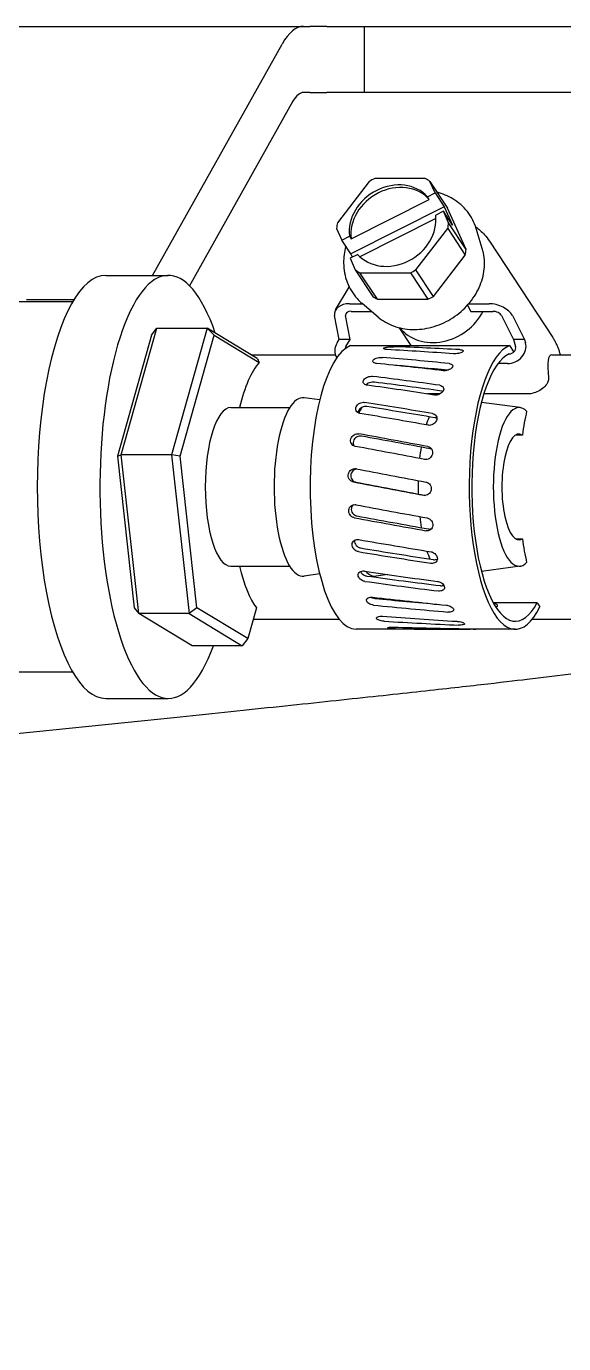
# Model space of a CAD drawing. Header units: millimetres. Extents: x -360063 to 84100, y -179792 to 59400.
# Drawn here: x 7769.6 to 7810.2, y 43520.5 to 43620.2 of the extents above; entities that cross this region are included whole.
import ezdxf

# ---------------------------------------------------------------- set-up
doc = ezdxf.new("R2010")
doc.units = ezdxf.units.MM
doc.header["$LTSCALE"] = 100
doc.layers.add('Visible', color=7, linetype='Continuous', lineweight=25)

msp = doc.modelspace()

# ---------------------------------------------------------------- linework, layer by layer
at = {"layer": 'Visible'}
for p, q in [((7752.721, 43620.17), (7790.577, 43620.17)), ((7790.577, 43620.17), (7791.062, 43620.17)), ((7792.331, 43620.17), (7791.062, 43620.17)), ((7792.331, 43620.17), (7795.146, 43620.17)), ((7795.146, 43620.17), (7795.823, 43620.17)), ((7795.146, 43620.17), (7795.146, 43615.17)), ((7795.823, 43620.17), (7870.001, 43620.17)), ((7779.175, 43601.335), (7788.962, 43618.83)), ((7791.062, 43615.17), (7790.577, 43615.17)), ((7791.062, 43615.17), (7792.331, 43615.17)), ((7795.146, 43615.17), (7792.331, 43615.17)), ((7795.823, 43615.17), (7795.146, 43615.17)), ((7869.198, 43615.17), (7795.823, 43615.17)), ((7789.77, 43614.5), (7781.962, 43600.543)), ((7799.776, 43608.653), (7795.963, 43608.653)), ((7795.542, 43608.441), (7793.139, 43605.308)), ((7800.13, 43608.441), (7801.456, 43606.428)), ((7800.524, 43607.566), (7800.13, 43608.441)), ((7794.17, 43604.11), (7800.07, 43607.084)), ((7799.945, 43607.274), (7800.524, 43607.566)), ((7800.07, 43607.084), (7799.945, 43607.274)), ((7800.524, 43607.566), (7801.209, 43606.526)), ((7801.209, 43606.526), (7794.151, 43602.968)), ((7800.586, 43605.648), (7794.834, 43602.749)), ((7801.147, 43606.183), (7800.567, 43605.891)), ((7801.832, 43605.143), (7801.147, 43606.183)), ((7801.541, 43605.308), (7801.147, 43606.183)), ((7801.209, 43606.526), (7801.832, 43605.143)), ((7802.867, 43603.295), (7801.456, 43606.428)), ((7793.072, 43604.883), (7793.466, 43604.008)), ((7799.071, 43601.751), (7801.473, 43604.883)), ((7801.473, 43604.883), (7802.799, 43602.87)), ((7802.867, 43603.295), (7801.541, 43605.308)), ((7804.087, 43603.372), (7803.625, 43604.879)), ((7793.466, 43604.008), (7794.045, 43604.3)), ((7794.151, 43602.968), (7793.466, 43604.008)), ((7794.045, 43604.3), (7794.17, 43604.11)), ((7804.622, 43603.917), (7809.409, 43596.648)), ((7794.668, 43602.918), (7794.088, 43602.626)), ((7794.265, 43602.715), (7794.151, 43602.968)), ((7800.397, 43599.738), (7802.799, 43602.87)), ((7794.088, 43602.626), (7794.482, 43601.751)), ((7794.482, 43601.751), (7795.808, 43599.738)), ((7800.397, 43599.738), (7799.071, 43601.751)), ((7775.625, 43601.335), (7780.357, 43601.335)), ((7796.162, 43599.525), (7794.836, 43601.538)), ((7794.836, 43601.538), (7798.649, 43601.538)), ((7798.649, 43601.538), (7799.975, 43599.525)), ((7793.004, 43598.717), (7794.029, 43600.454)), ((7773.123, 43599.335), (7730.198, 43599.335)), ((7769.631, 43599.5), (7773.222, 43599.5)), ((7794.06, 43599.192), (7795.026, 43599.192)), ((7796.212, 43598.186), (7795.01, 43599.205)), ((7796.162, 43599.525), (7799.975, 43599.525)), ((7802.97, 43599.082), (7803.21, 43598.615)), ((7803.067, 43599.192), (7804.603, 43599.192)), ((7793.261, 43596.488), (7792.928, 43598.291)), ((7794.092, 43596.488), (7793.759, 43598.291)), ((7794.167, 43598.615), (7795.706, 43598.615)), ((7803.21, 43598.615), (7804.898, 43598.615)), ((7805.532, 43598.291), (7806.456, 43596.488)), ((7806.363, 43598.291), (7807.287, 43596.488)), ((7779.083, 43596.8), (7776.514, 43587.651)), ((7776.804, 43587.762), (7779.496, 43597.346)), ((7779.083, 43596.8), (7779.496, 43597.346)), ((7779.496, 43597.346), (7783.282, 43597.346)), ((7783.282, 43597.346), (7780.589, 43587.762)), ((7781.246, 43587.651), (7783.815, 43596.8)), ((7787.085, 43595.053), (7783.282, 43597.346)), ((7783.815, 43596.8), (7783.282, 43597.346)), ((7783.815, 43596.8), (7787.226, 43594.744)), ((7798.72, 43596.022), (7797.832, 43597.37)), ((7793.112, 43596.236), (7793.261, 43596.488)), ((7794.092, 43596.488), (7793.261, 43596.488)), ((7793.78, 43595.959), (7794.092, 43596.488)), ((7794.124, 43596.022), (7806.143, 43596.022)), ((7806.143, 43596.022), (7806.462, 43595.538)), ((7806.456, 43596.488), (7806.6, 43595.959)), ((7807.287, 43596.488), (7806.456, 43596.488)), ((7807.287, 43596.488), (7807.356, 43596.236)), ((7786.618, 43595.335), (7792.986, 43595.335)), ((7809.347, 43595.335), (7845.984, 43595.335)), ((7809.989, 43595.335), (7809.97, 43595.405)), ((7805.994, 43594.664), (7805.273, 43594.664)), ((7791.8, 43591.916), (7790.628, 43592.078)), ((7800.897, 43592.368), (7799.935, 43592.368)), ((7806.943, 43591.329), (7804.023, 43591.732)), ((7807.507, 43592.368), (7804.205, 43592.368)), ((7785.089, 43591.335), (7789.532, 43591.335)), ((7807.115, 43589.254), (7806.598, 43589.254)), ((7776.514, 43587.651), (7776.804, 43587.762)), ((7778.138, 43575.751), (7776.804, 43587.762)), ((7780.589, 43587.762), (7776.804, 43587.762)), ((7780.589, 43587.762), (7781.924, 43575.751)), ((7781.246, 43587.651), (7780.589, 43587.762)), ((7776.514, 43587.651), (7777.787, 43576.187)), ((7782.52, 43576.187), (7781.246, 43587.651)), ((7806.598, 43581.416), (7807.115, 43581.416)), ((7785.089, 43579.335), (7789.532, 43579.335)), ((7791.8, 43578.753), (7790.628, 43578.592)), ((7806.943, 43579.341), (7804.023, 43578.938)), ((7796.939, 43578.711), (7796.07, 43578.592)), ((7777.787, 43576.187), (7778.138, 43575.751)), ((7781.924, 43575.751), (7778.138, 43575.751)), ((7782.165, 43573.324), (7778.138, 43575.751)), ((7782.52, 43576.187), (7781.924, 43575.751)), ((7781.924, 43575.751), (7785.951, 43573.324)), ((7786.363, 43573.87), (7782.52, 43576.187)), ((7787.014, 43576.187), (7786.363, 43573.87)), ((7799.298, 43576.583), (7799.495, 43576.583)), ((7804.906, 43576.583), (7808.24, 43576.583)), ((7786.775, 43575.335), (7793.262, 43575.335)), ((7844.359, 43575.335), (7807.48, 43570.775)), ((7807.864, 43575.335), (7845.984, 43575.335)), ((7786.363, 43573.87), (7785.951, 43573.324)), ((7802.603, 43574.565), (7794.553, 43574.565)), ((7806.573, 43574.565), (7803.524, 43574.565)), ((7785.951, 43573.324), (7782.165, 43573.324)), ((7773.123, 43571.335), (7766.161, 43571.335)), ((7775.625, 43569.335), (7780.357, 43569.335)), ((7778.304, 43567.625), (7768.911, 43566.661))]:
    msp.add_line(p, q, dxfattribs=at)
for centre, major_axis, ratio, start_param, end_param in [((7816.384, 43800.17), (0, 481.5), 0.795801, 0.18649, 3.098743), ((7816.384, 43800.17), (0, -476.5), 0.795801, 3.260217, 6.251137), ((7907.189, 43800.17), (0, 476.5), 0.946407, 0.109602, 2.931834), ((7901.375, 43800.17), (0, 461), 0.946407, 6.257012, 9.247012), ((7884.581, 43800.17), (0, -185), 0.946407, 5.711136, 6.050163), ((7790.577, 43610.17), (0, 10), 0.322975, 0, 0.523599), ((7790.577, 43610.17), (0, 5), 0.322975, 0, 0.523599), ((7797.306, 43605.096), (-3.712, -2.445), 0.849733, 4.52334, 4.62992), ((7797.306, 43605.096), (3.712, 2.445), 0.849733, 0.334549, 0.44113), ((7797.306, 43605.096), (2.864, 1.886), 0.849733, 0.126496, 2.743578), ((7797.431, 43604.906), (2.864, 1.886), 0.849733, 0.126496, 2.743578), ((7797.306, 43605.096), (-2.864, -1.886), 0.849733, 0.126496, 2.743578), ((7797.306, 43605.096), (-3.712, -2.445), 0.849733, 5.570537, 5.677118), ((7797.306, 43605.096), (3.712, 2.445), 0.849733, 5.570537, 5.677118), ((7780.357, 43585.335), (0, -16), 0.322975, 2.385045, 7.004903), ((7798.632, 43603.083), (3.712, 2.445), 0.849733, 5.570537, 5.677118), ((7797.306, 43605.096), (-3.712, -2.445), 0.849733, 0.334549, 0.44113), ((7797.306, 43605.096), (3.712, 2.445), 0.849733, 4.52334, 4.62992), ((7775.625, 43585.335), (0, 16), 0.322975, 0, 3.141593), ((7798.632, 43603.083), (-3.712, -2.445), 0.849733, 0.334549, 0.44113), ((7798.632, 43603.083), (3.712, 2.445), 0.849733, 4.52334, 4.62992), ((7794.227, 43598.291), (-1.302, 0.211), 0.673146, 4.94828, 6.519076), ((7805.064, 43598.291), (1.353, -0.458), 0.573467, 0.533424, 2.104221), ((7794.227, 43598.291), (-0.469, 0.076), 0.673146, 4.94828, 6.519076), ((7800.879, 43599.672), (-3.182, -2.096), 0.849733, 0.080459, 2.168166), ((7805.064, 43598.291), (0.487, -0.165), 0.573467, 0.533424, 2.104221), ((7794.553, 43585.335), (0, 10.77), 0.322975, 0.123816, 3.141593), ((7794.156, 43595.804), (-1.061, -0.699), 0.849733, 5.235018, 6.27923), ((7794.156, 43595.804), (0.382, 0.251), 0.849733, 2.093425, 2.511708), ((7797.859, 43585.335), (-53.07, 3.157), 0.194019, 4.647594, 4.74207), ((7803.267, 43585.335), (-53.07, 3.157), 0.194019, 4.740568, 4.835044), ((7806.573, 43585.335), (0, -10.77), 0.322975, 3.265409, 6.851818), ((7806.175, 43595.804), (1.061, 0.699), 0.849733, 4.053031, 6.012637), ((7806.175, 43595.804), (0.382, 0.251), 0.849733, 4.053031, 6.012637), ((7788.319, 43585.335), (0, 10), 0.322975, 0.345358, 0.927295), ((7796.448, 43585.335), (9.367, -9.975), 0.075921, 3.308234, 3.415773), ((7797.859, 43585.335), (-53.423, 5.839), 0.169385, 4.669645, 4.764121), ((7803.267, 43585.335), (-53.423, 5.839), 0.169385, 4.762619, 4.857095), ((7806.573, 43585.335), (0, -10.16), 0.322975, 3.283068, 6.816047), ((7812.828, 43585.335), (3.55, -9.988), 0.135502, 3.093467, 3.692118), ((7803.267, 43585.335), (-53.98, 8.023), 0.13309, 4.776539, 4.871016), ((7803.267, 43585.335), (50.399, -5.509), 0.169385, 1.625116, 1.703193), ((7797.859, 43585.335), (-53.98, 8.023), 0.13309, 4.683565, 4.778042), ((7803.267, 43585.335), (50.925, -7.569), 0.13309, 1.634901, 1.735064), ((7790.531, 43585.335), (0, 6.75), 0.322975, 6.238658, 9.469305), ((7803.267, 43585.335), (-54.7, 9.595), 0.089423, 4.781828, 4.876305), ((7806.857, 43585.335), (0, 6), 0.322975, 5.978493, 9.729471), ((7785.089, 43585.335), (0, -6), 0.322975, 3.141593, 6.283185), ((7795.973, 43585.335), (0, -6.75), 0.322975, 3.614949, 3.738248), ((7797.859, 43585.335), (-54.7, 9.595), 0.089423, 4.688854, 4.783331), ((7803.267, 43585.335), (51.604, -9.052), 0.089423, 1.64019, 1.740354), ((7810.086, 43585.335), (0, -10), 0.322975, 4.103004, 4.309673), ((7801.415, 43585.335), (0, -6.75), 0.322975, 3.808515, 3.943813), ((7803.267, 43585.335), (-55.529, 10.51), 0.042328, 4.77974, 4.874217), ((7803.267, 43585.335), (52.386, -9.915), 0.042328, 1.638103, 1.738266), ((7806.857, 43585.335), (0, 4), 0.322975, 6.081827, 9.626136), ((7797.859, 43585.335), (-55.529, 10.51), 0.042328, 4.686766, 4.781243), ((7801.415, 43585.335), (0, -6.75), 0.322975, 4.250289, 4.387874), ((7803.267, 43585.335), (-56.406, 10.766), 0.004988, 1.416355, 1.510832), ((7797.859, 43585.335), (-56.406, 10.766), 0.004988, 1.509329, 1.603806), ((7801.415, 43585.335), (0, -6.75), 0.322975, 4.641546, 4.792318), ((7797.859, 43585.335), (53.213, -10.157), 0.004988, 4.650877, 4.74961), ((7803.267, 43585.335), (-57.273, 10.382), 0.05001, 1.426821, 1.521298), ((7797.859, 43585.335), (-57.273, 10.382), 0.05001, 1.519795, 1.614272), ((7797.859, 43585.335), (54.031, -9.794), 0.05001, 4.661343, 4.761506), ((7801.415, 43585.335), (0, -6.75), 0.322975, 5.051382, 5.186512), ((7803.267, 43585.335), (-58.078, 9.393), 0.09071, 1.438392, 1.532869), ((7810.086, 43585.335), (0, -10), 0.322975, 5.115105, 5.321774), ((7797.859, 43585.335), (-58.078, 9.393), 0.09071, 1.531366, 1.625843), ((7797.859, 43585.335), (54.791, -8.861), 0.09071, 4.672914, 4.773077), ((7801.415, 43585.335), (0, -6.75), 0.322975, 5.515454, 5.654617), ((7788.319, 43585.335), (0, -10), 0.322975, 5.35589, 5.86728), ((7803.267, 43585.335), (58.778, -7.854), 0.125365, 4.591151, 4.685628), ((7795.973, 43585.335), (0, -6.75), 0.322975, 5.948753, 6.327713), ((7797.859, 43585.335), (58.778, -7.854), 0.125365, 4.684125, 4.778602), ((7797.859, 43585.335), (-55.451, 7.41), 0.125365, 1.542487, 1.64265), ((7803.267, 43585.335), (59.332, -5.844), 0.152464, 4.601, 4.695477), ((7797.859, 43585.335), (-55.974, 5.513), 0.152464, 1.552337, 1.637523), ((7797.859, 43585.335), (59.332, -5.844), 0.152464, 4.693974, 4.788451), ((7809.803, 43585.335), (0, -10), 0.322975, 5.778112, 5.849653), ((7803.267, 43585.335), (59.709, -3.473), 0.170731, 4.609292, 4.703768), ((7797.859, 43585.335), (59.709, -3.473), 0.170731, 4.702266, 4.796742), ((7803.267, 43585.335), (59.886, -0.882), 0.179233, 4.616418, 4.710894), ((7797.859, 43585.335), (59.886, -0.882), 0.179233, 4.709392, 4.803868)]:
    msp.add_ellipse(centre, major_axis=major_axis, ratio=ratio, start_param=start_param, end_param=end_param, dxfattribs=at)
for points, knots in [([(7803.625, 43604.879), (7803.482, 43605.346), (7803.255, 43605.782), (7802.657, 43606.542), (7802.287, 43606.867), (7801.501, 43607.341), (7801.098, 43607.508), (7800.673, 43607.618)], [0.4151764, 0.4151764, 0.4151764, 0.4151764, 0.730656, 0.730656, 1.0451187, 1.0451187, 1.3162637, 1.3162637, 1.3162637, 1.3162637]), ([(7803.58, 43605.016), (7803.821, 43604.837), (7804.044, 43604.634), (7804.381, 43604.255), (7804.508, 43604.09), (7804.622, 43603.917)], [5.3230639, 5.3230639, 5.3230639, 5.3230639, 5.500795, 5.500795, 5.6238275, 5.6238275, 5.6238275, 5.6238275]), ([(7793.776, 43603.537), (7793.66, 43603.117), (7793.602, 43602.689), (7793.608, 43601.763), (7793.699, 43601.268), (7794.046, 43600.355), (7794.302, 43599.937), (7794.745, 43599.445), (7794.873, 43599.321), (7795.01, 43599.205)], [3.031594, 3.031594, 3.031594, 3.031594, 3.296311, 3.296311, 3.614532, 3.614532, 3.929565, 3.929565, 4.045132, 4.045132, 4.045132, 4.045132]), ([(7796.212, 43598.186), (7796.553, 43597.897), (7796.95, 43597.668), (7797.82, 43597.346), (7798.294, 43597.256), (7799.272, 43597.225), (7799.776, 43597.285), (7800.762, 43597.551), (7801.244, 43597.757), (7802.135, 43598.294), (7802.545, 43598.625), (7803.249, 43599.379), (7803.544, 43599.801), (7803.989, 43600.695), (7804.139, 43601.166), (7804.277, 43602.107), (7804.266, 43602.577), (7804.151, 43603.142), (7804.122, 43603.258), (7804.087, 43603.372)], [4.045132, 4.045132, 4.045132, 4.045132, 4.360202, 4.360202, 4.678921, 4.678921, 5.000803, 5.000803, 5.324281, 5.324281, 5.648238, 5.648238, 5.971944, 5.971944, 6.29444, 6.29444, 6.614187, 6.614187, 6.698362, 6.698362, 6.698362, 6.698362]), ([(7796.896, 43595.721), (7796.865, 43595.722), (7796.834, 43595.725), (7796.756, 43595.735), (7796.714, 43595.746), (7796.657, 43595.768), (7796.638, 43595.782), (7796.628, 43595.812), (7796.637, 43595.828), (7796.677, 43595.856), (7796.711, 43595.87), (7796.8, 43595.895), (7796.855, 43595.906), (7796.969, 43595.923), (7797.036, 43595.93), (7797.171, 43595.94), (7797.239, 43595.942), (7797.327, 43595.942), (7797.355, 43595.941), (7797.382, 43595.94)], [0.0088519, 0.0088519, 0.0088519, 0.0088519, 0.019136, 0.019136, 0.0382719, 0.0382719, 0.0574166, 0.0574166, 0.0765612, 0.0765612, 0.095739, 0.095739, 0.1149168, 0.1149168, 0.1340561, 0.1340561, 0.1531954, 0.1531954, 0.1620489, 0.1620489, 0.1620489, 0.1620489]), ([(7802.384, 43595.716), (7802.416, 43595.715), (7802.446, 43595.712), (7802.525, 43595.701), (7802.566, 43595.691), (7802.624, 43595.665), (7802.643, 43595.649), (7802.654, 43595.612), (7802.645, 43595.592), (7802.605, 43595.552), (7802.573, 43595.531), (7802.485, 43595.489), (7802.431, 43595.47), (7802.318, 43595.439), (7802.252, 43595.425), (7802.118, 43595.407), (7802.05, 43595.403), (7801.989, 43595.403), (7801.961, 43595.403), (7801.933, 43595.404), (7801.906, 43595.405)], [0.1620473, 0.1620473, 0.1620473, 0.1620473, 0.1723314, 0.1723314, 0.1914674, 0.1914674, 0.210612, 0.210612, 0.2297566, 0.2297566, 0.2489232, 0.2489232, 0.2680898, 0.2680898, 0.2872403, 0.2872403, 0.3063908, 0.3063908, 0.3063908, 0.3152441, 0.3152441, 0.3152441, 0.3152441]), ([(7809.97, 43595.405), (7809.946, 43595.493), (7809.919, 43595.581), (7809.86, 43595.753), (7809.828, 43595.839), (7809.758, 43596.008), (7809.721, 43596.091), (7809.64, 43596.255), (7809.598, 43596.335), (7809.507, 43596.494), (7809.459, 43596.571), (7809.409, 43596.648)], [0.3888096, 0.3888096, 0.3888096, 0.3888096, 0.4429192, 0.4429192, 0.4970289, 0.4970289, 0.5511385, 0.5511385, 0.6052482, 0.6052482, 0.6593578, 0.6593578, 0.6593578, 0.6593578]), ([(7796.084, 43594.674), (7796.052, 43594.677), (7796.022, 43594.682), (7795.942, 43594.702), (7795.899, 43594.721), (7795.839, 43594.765), (7795.818, 43594.793), (7795.805, 43594.852), (7795.812, 43594.884), (7795.849, 43594.942), (7795.881, 43594.973), (7795.966, 43595.028), (7796.02, 43595.053), (7796.132, 43595.091), (7796.197, 43595.108), (7796.331, 43595.13), (7796.399, 43595.135), (7796.487, 43595.135), (7796.515, 43595.134), (7796.542, 43595.131)], [0.0088519, 0.0088519, 0.0088519, 0.0088519, 0.019136, 0.019136, 0.0382719, 0.0382719, 0.0574166, 0.0574166, 0.0765612, 0.0765612, 0.0957278, 0.0957278, 0.1148944, 0.1148944, 0.1340449, 0.1340449, 0.1531954, 0.1531954, 0.1620487, 0.1620487, 0.1620487, 0.1620487]), ([(7795.383, 43593.03), (7795.351, 43593.035), (7795.32, 43593.042), (7795.238, 43593.069), (7795.193, 43593.097), (7795.129, 43593.159), (7795.105, 43593.198), (7795.086, 43593.283), (7795.09, 43593.329), (7795.121, 43593.414), (7795.15, 43593.459), (7795.229, 43593.541), (7795.28, 43593.578), (7795.388, 43593.635), (7795.452, 43593.66), (7795.584, 43593.693), (7795.651, 43593.701), (7795.74, 43593.701), (7795.768, 43593.7), (7795.795, 43593.696)], [0.0088519, 0.0088519, 0.0088519, 0.0088519, 0.019136, 0.019136, 0.0382719, 0.0382719, 0.0574166, 0.0574166, 0.0765612, 0.0765612, 0.0957278, 0.0957278, 0.1148944, 0.1148944, 0.1340449, 0.1340449, 0.1531954, 0.1531954, 0.1620487, 0.1620487, 0.1620487, 0.1620487]), ([(7801.573, 43594.666), (7801.605, 43594.662), (7801.635, 43594.657), (7801.715, 43594.637), (7801.758, 43594.618), (7801.818, 43594.572), (7801.84, 43594.542), (7801.854, 43594.477), (7801.848, 43594.44), (7801.813, 43594.372), (7801.782, 43594.334), (7801.7, 43594.265), (7801.647, 43594.233), (7801.538, 43594.181), (7801.473, 43594.159), (7801.341, 43594.129), (7801.273, 43594.121), (7801.213, 43594.121), (7801.185, 43594.121), (7801.157, 43594.123), (7801.13, 43594.126)], [0.1620473, 0.1620473, 0.1620473, 0.1620473, 0.1723314, 0.1723314, 0.1914674, 0.1914674, 0.210612, 0.210612, 0.2297566, 0.2297566, 0.2489344, 0.2489344, 0.2681122, 0.2681122, 0.2872515, 0.2872515, 0.3063908, 0.3063908, 0.3063908, 0.3152443, 0.3152443, 0.3152443, 0.3152443]), ([(7795.934, 43593.259), (7795.906, 43593.262), (7795.878, 43593.264), (7795.79, 43593.264), (7795.722, 43593.256), (7795.591, 43593.223), (7795.527, 43593.199), (7795.419, 43593.141), (7795.368, 43593.104), (7795.322, 43593.058), (7795.316, 43593.051), (7795.311, 43593.045)], [-0.16206276, -0.16206276, -0.16206276, -0.16206276, -0.15320907, -0.15320907, -0.1340693, -0.1340693, -0.11492954, -0.11492954, -0.09574649, -0.09574649, -0.09290801, -0.09290801, -0.09290801, -0.09290801]), ([(7800.873, 43593.019), (7800.904, 43593.014), (7800.935, 43593.007), (7801.017, 43592.979), (7801.062, 43592.951), (7801.127, 43592.887), (7801.151, 43592.847), (7801.172, 43592.756), (7801.169, 43592.707), (7801.141, 43592.613), (7801.114, 43592.563), (7801.038, 43592.469), (7800.989, 43592.426), (7800.885, 43592.358), (7800.822, 43592.328), (7800.693, 43592.288), (7800.626, 43592.279), (7800.566, 43592.279), (7800.538, 43592.279), (7800.509, 43592.281), (7800.482, 43592.285)], [0.1620473, 0.1620473, 0.1620473, 0.1620473, 0.1723314, 0.1723314, 0.1914674, 0.1914674, 0.210612, 0.210612, 0.2297566, 0.2297566, 0.2489344, 0.2489344, 0.2681122, 0.2681122, 0.2872515, 0.2872515, 0.3063908, 0.3063908, 0.3063908, 0.3152443, 0.3152443, 0.3152443, 0.3152443]), ([(7809.095, 43593.596), (7809.107, 43593.495), (7809.087, 43593.384), (7808.997, 43593.17), (7808.921, 43593.052), (7808.71, 43592.827), (7808.576, 43592.719), (7808.301, 43592.555), (7808.145, 43592.485), (7807.823, 43592.392), (7807.656, 43592.368), (7807.507, 43592.368)], [-0.6597508, -0.6597508, -0.6597508, -0.6597508, -0.606505, -0.606505, -0.5540783, -0.5540783, -0.5016517, -0.5016517, -0.4541487, -0.4541487, -0.4066456, -0.4066456, -0.4066456, -0.4066456]), ([(7794.837, 43590.894), (7794.805, 43590.9), (7794.773, 43590.908), (7794.689, 43590.942), (7794.641, 43590.976), (7794.571, 43591.052), (7794.544, 43591.101), (7794.517, 43591.206), (7794.517, 43591.263), (7794.54, 43591.369), (7794.564, 43591.426), (7794.637, 43591.529), (7794.684, 43591.576), (7794.787, 43591.649), (7794.848, 43591.681), (7794.977, 43591.723), (7795.043, 43591.733), (7795.132, 43591.733), (7795.16, 43591.731), (7795.188, 43591.726)], [0.0088519, 0.0088519, 0.0088519, 0.0088519, 0.019136, 0.019136, 0.0382719, 0.0382719, 0.0574166, 0.0574166, 0.0765612, 0.0765612, 0.095739, 0.095739, 0.1149168, 0.1149168, 0.1340561, 0.1340561, 0.1531954, 0.1531954, 0.1620489, 0.1620489, 0.1620489, 0.1620489]), ([(7801.108, 43592.56), (7801.106, 43592.56), (7801.104, 43592.561), (7801.073, 43592.572), (7801.042, 43592.579), (7801.01, 43592.583)], [0.13332551, 0.13332551, 0.13332551, 0.13332551, 0.13407306, 0.13407306, 0.14435719, 0.14435719, 0.14435719, 0.14435719]), ([(7795.357, 43591.411), (7795.33, 43591.415), (7795.301, 43591.417), (7795.213, 43591.417), (7795.146, 43591.407), (7795.018, 43591.365), (7794.956, 43591.333), (7794.854, 43591.26), (7794.806, 43591.214), (7794.733, 43591.111), (7794.709, 43591.055), (7794.694, 43590.984), (7794.691, 43590.965), (7794.69, 43590.947)], [-0.1620625, -0.1620625, -0.1620625, -0.1620625, -0.15320907, -0.15320907, -0.13405673, -0.13405673, -0.11490438, -0.11490438, -0.09573391, -0.09573391, -0.07656344, -0.07656344, -0.07010288, -0.07010288, -0.07010288, -0.07010288]), ([(7800.328, 43590.88), (7800.36, 43590.875), (7800.392, 43590.866), (7800.476, 43590.832), (7800.524, 43590.798), (7800.595, 43590.72), (7800.623, 43590.671), (7800.652, 43590.561), (7800.653, 43590.502), (7800.634, 43590.389), (7800.611, 43590.329), (7800.544, 43590.218), (7800.498, 43590.167), (7800.4, 43590.086), (7800.34, 43590.05), (7800.215, 43590.003), (7800.148, 43589.992), (7800.088, 43589.992), (7800.06, 43589.992), (7800.032, 43589.994), (7800.004, 43589.999)], [0.1620473, 0.1620473, 0.1620473, 0.1620473, 0.1723314, 0.1723314, 0.1914674, 0.1914674, 0.210612, 0.210612, 0.2297566, 0.2297566, 0.2489232, 0.2489232, 0.2680898, 0.2680898, 0.2872403, 0.2872403, 0.3063908, 0.3063908, 0.3063908, 0.3152441, 0.3152441, 0.3152441, 0.3152441]), ([(7800.65, 43590.51), (7800.631, 43590.521), (7800.611, 43590.531), (7800.561, 43590.552), (7800.529, 43590.56), (7800.497, 43590.566)], [0.12676933, 0.12676933, 0.12676933, 0.12676933, 0.13407306, 0.13407306, 0.14435719, 0.14435719, 0.14435719, 0.14435719]), ([(7794.482, 43588.403), (7794.449, 43588.409), (7794.417, 43588.419), (7794.33, 43588.457), (7794.279, 43588.494), (7794.203, 43588.581), (7794.171, 43588.635), (7794.135, 43588.754), (7794.13, 43588.818), (7794.143, 43588.939), (7794.163, 43589.003), (7794.226, 43589.121), (7794.269, 43589.174), (7794.365, 43589.259), (7794.424, 43589.295), (7794.549, 43589.344), (7794.615, 43589.356), (7794.703, 43589.356), (7794.731, 43589.353), (7794.759, 43589.348)], [0.0088519, 0.0088519, 0.0088519, 0.0088519, 0.019136, 0.019136, 0.0382719, 0.0382719, 0.0574166, 0.0574166, 0.0765612, 0.0765612, 0.0957278, 0.0957278, 0.1148944, 0.1148944, 0.1340449, 0.1340449, 0.1531954, 0.1531954, 0.1620487, 0.1620487, 0.1620487, 0.1620487]), ([(7794.949, 43589.174), (7794.921, 43589.179), (7794.893, 43589.181), (7794.804, 43589.181), (7794.738, 43589.17), (7794.614, 43589.121), (7794.555, 43589.085), (7794.459, 43589.001), (7794.415, 43588.947), (7794.352, 43588.83), (7794.332, 43588.766), (7794.319, 43588.645), (7794.324, 43588.581), (7794.351, 43588.491), (7794.363, 43588.462), (7794.379, 43588.436)], [-0.1620628, -0.1620628, -0.1620628, -0.1620628, -0.1532091, -0.1532091, -0.1340693, -0.1340693, -0.1149295, -0.1149295, -0.0957465, -0.0957465, -0.0765634, -0.0765634, -0.0574177, -0.0574177, -0.0477531, -0.0477531, -0.0477531, -0.0477531]), ([(7799.974, 43588.387), (7800.007, 43588.381), (7800.039, 43588.371), (7800.127, 43588.333), (7800.177, 43588.296), (7800.255, 43588.209), (7800.287, 43588.154), (7800.326, 43588.033), (7800.332, 43587.967), (7800.322, 43587.843), (7800.305, 43587.776), (7800.247, 43587.654), (7800.206, 43587.598), (7800.115, 43587.509), (7800.058, 43587.471), (7799.937, 43587.42), (7799.871, 43587.407), (7799.811, 43587.407), (7799.783, 43587.407), (7799.755, 43587.41), (7799.726, 43587.415)], [0.1620473, 0.1620473, 0.1620473, 0.1620473, 0.1723314, 0.1723314, 0.1914674, 0.1914674, 0.210612, 0.210612, 0.2297566, 0.2297566, 0.2489344, 0.2489344, 0.2681122, 0.2681122, 0.2872515, 0.2872515, 0.3063908, 0.3063908, 0.3063908, 0.3152443, 0.3152443, 0.3152443, 0.3152443]), ([(7800.268, 43588.181), (7800.265, 43588.182), (7800.262, 43588.183), (7800.228, 43588.198), (7800.196, 43588.208), (7800.163, 43588.214)], [0.13306508, 0.13306508, 0.13306508, 0.13306508, 0.13407307, 0.13407307, 0.14435719, 0.14435719, 0.14435719, 0.14435719]), ([(7794.34, 43585.715), (7794.307, 43585.722), (7794.274, 43585.732), (7794.183, 43585.772), (7794.13, 43585.811), (7794.046, 43585.901), (7794.01, 43585.958), (7793.963, 43586.083), (7793.953, 43586.151), (7793.956, 43586.278), (7793.97, 43586.346), (7794.023, 43586.471), (7794.062, 43586.528), (7794.151, 43586.618), (7794.207, 43586.657), (7794.327, 43586.708), (7794.392, 43586.721), (7794.48, 43586.721), (7794.509, 43586.718), (7794.538, 43586.713)], [0.0088519, 0.0088519, 0.0088519, 0.0088519, 0.019136, 0.019136, 0.0382719, 0.0382719, 0.0574166, 0.0574166, 0.0765612, 0.0765612, 0.095739, 0.095739, 0.1149168, 0.1149168, 0.1340561, 0.1340561, 0.1531954, 0.1531954, 0.1620489, 0.1620489, 0.1620489, 0.1620489]), ([(7794.614, 43586.698), (7794.564, 43586.694), (7794.513, 43586.682), (7794.404, 43586.635), (7794.348, 43586.597), (7794.26, 43586.507), (7794.22, 43586.45), (7794.167, 43586.325), (7794.153, 43586.257), (7794.15, 43586.13), (7794.16, 43586.062), (7794.206, 43585.937), (7794.242, 43585.88), (7794.326, 43585.79), (7794.38, 43585.751), (7794.47, 43585.711), (7794.504, 43585.701), (7794.537, 43585.694)], [-0.1494005, -0.1494005, -0.1494005, -0.1494005, -0.1340567, -0.1340567, -0.1149044, -0.1149044, -0.0957339, -0.0957339, -0.0765634, -0.0765634, -0.0574177, -0.0574177, -0.038272, -0.038272, -0.019136, -0.019136, -0.0088519, -0.0088519, -0.0088519, -0.0088519]), ([(7799.834, 43585.699), (7799.867, 43585.693), (7799.9, 43585.683), (7799.991, 43585.643), (7800.044, 43585.604), (7800.129, 43585.513), (7800.166, 43585.456), (7800.215, 43585.331), (7800.227, 43585.263), (7800.227, 43585.135), (7800.216, 43585.067), (7800.168, 43584.942), (7800.132, 43584.885), (7800.048, 43584.794), (7799.994, 43584.755), (7799.877, 43584.703), (7799.813, 43584.69), (7799.752, 43584.69), (7799.724, 43584.69), (7799.696, 43584.693), (7799.667, 43584.698)], [0.1620473, 0.1620473, 0.1620473, 0.1620473, 0.1723314, 0.1723314, 0.1914674, 0.1914674, 0.210612, 0.210612, 0.2297566, 0.2297566, 0.2489232, 0.2489232, 0.2680898, 0.2680898, 0.2872403, 0.2872403, 0.3063908, 0.3063908, 0.3063908, 0.3152441, 0.3152441, 0.3152441, 0.3152441]), ([(7794.42, 43583.004), (7794.387, 43583.01), (7794.353, 43583.02), (7794.259, 43583.059), (7794.202, 43583.097), (7794.111, 43583.185), (7794.07, 43583.241), (7794.013, 43583.364), (7793.997, 43583.431), (7793.99, 43583.557), (7793.999, 43583.624), (7794.042, 43583.748), (7794.076, 43583.805), (7794.157, 43583.895), (7794.21, 43583.934), (7794.326, 43583.985), (7794.39, 43583.998), (7794.478, 43583.998), (7794.507, 43583.995), (7794.536, 43583.99)], [0.0088519, 0.0088519, 0.0088519, 0.0088519, 0.019136, 0.019136, 0.0382719, 0.0382719, 0.0574166, 0.0574166, 0.0765612, 0.0765612, 0.0957278, 0.0957278, 0.1148944, 0.1148944, 0.1340449, 0.1340449, 0.1531954, 0.1531954, 0.1620487, 0.1620487, 0.1620487, 0.1620487]), ([(7794.3, 43583.972), (7794.264, 43583.929), (7794.233, 43583.876), (7794.191, 43583.757), (7794.183, 43583.69), (7794.19, 43583.564), (7794.206, 43583.497), (7794.262, 43583.374), (7794.303, 43583.318), (7794.394, 43583.229), (7794.451, 43583.191), (7794.545, 43583.152), (7794.579, 43583.142), (7794.613, 43583.136)], [-0.1134507, -0.1134507, -0.1134507, -0.1134507, -0.0957339, -0.0957339, -0.0765634, -0.0765634, -0.0574177, -0.0574177, -0.038272, -0.038272, -0.019136, -0.019136, -0.0088519, -0.0088519, -0.0088519, -0.0088519]), ([(7799.915, 43582.988), (7799.949, 43582.981), (7799.983, 43582.972), (7800.077, 43582.933), (7800.134, 43582.895), (7800.226, 43582.807), (7800.267, 43582.751), (7800.326, 43582.63), (7800.344, 43582.564), (7800.355, 43582.441), (7800.349, 43582.375), (7800.311, 43582.255), (7800.279, 43582.2), (7800.202, 43582.114), (7800.152, 43582.076), (7800.039, 43582.027), (7799.976, 43582.014), (7799.916, 43582.014), (7799.888, 43582.014), (7799.859, 43582.017), (7799.829, 43582.022)], [0.1620473, 0.1620473, 0.1620473, 0.1620473, 0.1723314, 0.1723314, 0.1914674, 0.1914674, 0.210612, 0.210612, 0.2297566, 0.2297566, 0.2489344, 0.2489344, 0.2681122, 0.2681122, 0.2872515, 0.2872515, 0.3063908, 0.3063908, 0.3063908, 0.3152443, 0.3152443, 0.3152443, 0.3152443]), ([(7800.022, 43582.155), (7800.052, 43582.15), (7800.081, 43582.147), (7800.109, 43582.147), (7800.156, 43582.147), (7800.206, 43582.155), (7800.252, 43582.171)], [-0.00885369, -0.00885369, -0.00885369, -0.00885369, 0, 0, 0, 0.01514878, 0.01514878, 0.01514878, 0.01514878]), ([(7794.718, 43580.441), (7794.684, 43580.447), (7794.649, 43580.456), (7794.552, 43580.491), (7794.492, 43580.526), (7794.394, 43580.607), (7794.349, 43580.659), (7794.282, 43580.772), (7794.261, 43580.833), (7794.244, 43580.95), (7794.247, 43581.012), (7794.28, 43581.127), (7794.31, 43581.18), (7794.384, 43581.264), (7794.434, 43581.3), (7794.546, 43581.348), (7794.609, 43581.36), (7794.697, 43581.36), (7794.726, 43581.358), (7794.755, 43581.353)], [0.0088519, 0.0088519, 0.0088519, 0.0088519, 0.019136, 0.019136, 0.0382719, 0.0382719, 0.0574166, 0.0574166, 0.0765612, 0.0765612, 0.095739, 0.095739, 0.1149168, 0.1149168, 0.1340561, 0.1340561, 0.1531954, 0.1531954, 0.1620489, 0.1620489, 0.1620489, 0.1620489]), ([(7794.428, 43581.291), (7794.422, 43581.25), (7794.422, 43581.209), (7794.437, 43581.111), (7794.458, 43581.049), (7794.524, 43580.936), (7794.569, 43580.885), (7794.667, 43580.804), (7794.727, 43580.769), (7794.824, 43580.733), (7794.859, 43580.724), (7794.893, 43580.718)], [-0.08956932, -0.08956932, -0.08956932, -0.08956932, -0.07656344, -0.07656344, -0.05741773, -0.05741773, -0.03827201, -0.03827201, -0.019136, -0.019136, -0.00885188, -0.00885188, -0.00885188, -0.00885188]), ([(7800.214, 43580.427), (7800.248, 43580.421), (7800.283, 43580.412), (7800.38, 43580.376), (7800.44, 43580.342), (7800.539, 43580.262), (7800.584, 43580.211), (7800.653, 43580.102), (7800.676, 43580.042), (7800.696, 43579.931), (7800.695, 43579.872), (7800.667, 43579.765), (7800.64, 43579.716), (7800.569, 43579.639), (7800.522, 43579.606), (7800.413, 43579.562), (7800.351, 43579.551), (7800.29, 43579.551), (7800.262, 43579.551), (7800.233, 43579.553), (7800.203, 43579.558)], [0.1620473, 0.1620473, 0.1620473, 0.1620473, 0.1723314, 0.1723314, 0.1914674, 0.1914674, 0.210612, 0.210612, 0.2297566, 0.2297566, 0.2489344, 0.2489344, 0.2681122, 0.2681122, 0.2872515, 0.2872515, 0.3063908, 0.3063908, 0.3063908, 0.3152441, 0.3152441, 0.3152441, 0.3152441]), ([(7800.38, 43579.836), (7800.409, 43579.832), (7800.438, 43579.83), (7800.466, 43579.83), (7800.527, 43579.83), (7800.589, 43579.84), (7800.66, 43579.869), (7800.677, 43579.877), (7800.692, 43579.886)], [-0.00885369, -0.00885369, -0.00885369, -0.00885369, 0, 0, 0, 0.01913976, 0.01913976, 0.02505559, 0.02505559, 0.02505559, 0.02505559]), ([(7795.213, 43578.191), (7795.179, 43578.196), (7795.143, 43578.204), (7795.044, 43578.233), (7794.981, 43578.263), (7794.877, 43578.331), (7794.828, 43578.375), (7794.753, 43578.471), (7794.727, 43578.523), (7794.701, 43578.623), (7794.699, 43578.676), (7794.724, 43578.775), (7794.749, 43578.821), (7794.817, 43578.893), (7794.864, 43578.924), (7794.972, 43578.966), (7795.034, 43578.977), (7795.122, 43578.977), (7795.152, 43578.975), (7795.181, 43578.97)], [0.0088519, 0.0088519, 0.0088519, 0.0088519, 0.019136, 0.019136, 0.0382719, 0.0382719, 0.0574166, 0.0574166, 0.0765612, 0.0765612, 0.095739, 0.095739, 0.1149168, 0.1149168, 0.1340561, 0.1340561, 0.1531954, 0.1531954, 0.1620489, 0.1620489, 0.1620489, 0.1620489]), ([(7794.878, 43578.928), (7794.893, 43578.894), (7794.913, 43578.86), (7794.975, 43578.779), (7795.024, 43578.736), (7795.128, 43578.668), (7795.191, 43578.638), (7795.29, 43578.608), (7795.326, 43578.601), (7795.361, 43578.596)], [-0.0701951, -0.0701951, -0.0701951, -0.0701951, -0.05741773, -0.05741773, -0.03827201, -0.03827201, -0.019136, -0.019136, -0.00885188, -0.00885188, -0.00885188, -0.00885188]), ([(7800.71, 43578.179), (7800.745, 43578.174), (7800.781, 43578.167), (7800.88, 43578.137), (7800.943, 43578.108), (7801.048, 43578.041), (7801.097, 43577.999), (7801.174, 43577.908), (7801.201, 43577.859), (7801.23, 43577.767), (7801.234, 43577.719), (7801.213, 43577.631), (7801.19, 43577.591), (7801.125, 43577.528), (7801.081, 43577.502), (7800.974, 43577.466), (7800.913, 43577.457), (7800.853, 43577.457), (7800.825, 43577.457), (7800.795, 43577.459), (7800.765, 43577.463)], [0.1620473, 0.1620473, 0.1620473, 0.1620473, 0.1723314, 0.1723314, 0.1914674, 0.1914674, 0.210612, 0.210612, 0.2297566, 0.2297566, 0.2489232, 0.2489232, 0.2680898, 0.2680898, 0.2872403, 0.2872403, 0.3063908, 0.3063908, 0.3063908, 0.3152441, 0.3152441, 0.3152441, 0.3152441]), ([(7800.913, 43577.869), (7800.943, 43577.866), (7800.973, 43577.864), (7801.001, 43577.864), (7801.061, 43577.864), (7801.122, 43577.872), (7801.177, 43577.891), (7801.178, 43577.891), (7801.18, 43577.892)], [-0.00885369, -0.00885369, -0.00885369, -0.00885369, 0, 0, 0, 0.01913976, 0.01913976, 0.01970573, 0.01970573, 0.01970573, 0.01970573]), ([(7795.875, 43576.398), (7795.84, 43576.402), (7795.804, 43576.407), (7795.702, 43576.43), (7795.638, 43576.452), (7795.529, 43576.503), (7795.476, 43576.536), (7795.395, 43576.609), (7795.365, 43576.649), (7795.332, 43576.725), (7795.326, 43576.766), (7795.343, 43576.842), (7795.366, 43576.878), (7795.428, 43576.934), (7795.472, 43576.959), (7795.578, 43576.992), (7795.639, 43577), (7795.727, 43577), (7795.757, 43576.998), (7795.787, 43576.995)], [0.0088519, 0.0088519, 0.0088519, 0.0088519, 0.019136, 0.019136, 0.0382719, 0.0382719, 0.0574166, 0.0574166, 0.0765612, 0.0765612, 0.0957278, 0.0957278, 0.1148944, 0.1148944, 0.1340449, 0.1340449, 0.1531954, 0.1531954, 0.1620487, 0.1620487, 0.1620487, 0.1620487]), ([(7795.662, 43576.999), (7795.672, 43576.993), (7795.683, 43576.988), (7795.748, 43576.958), (7795.812, 43576.936), (7795.914, 43576.913), (7795.95, 43576.908), (7795.985, 43576.904)], [-0.04188769, -0.04188769, -0.04188769, -0.04188769, -0.03827201, -0.03827201, -0.019136, -0.019136, -0.00885188, -0.00885188, -0.00885188, -0.00885188]), ([(7801.373, 43576.389), (7801.408, 43576.385), (7801.444, 43576.38), (7801.546, 43576.358), (7801.611, 43576.336), (7801.72, 43576.287), (7801.773, 43576.256), (7801.856, 43576.189), (7801.887, 43576.153), (7801.922, 43576.087), (7801.929, 43576.052), (7801.915, 43575.989), (7801.894, 43575.961), (7801.834, 43575.917), (7801.791, 43575.898), (7801.688, 43575.873), (7801.627, 43575.867), (7801.567, 43575.867), (7801.539, 43575.867), (7801.509, 43575.868), (7801.479, 43575.871)], [0.1620473, 0.1620473, 0.1620473, 0.1620473, 0.1723314, 0.1723314, 0.1914674, 0.1914674, 0.210612, 0.210612, 0.2297566, 0.2297566, 0.2489344, 0.2489344, 0.2681122, 0.2681122, 0.2872515, 0.2872515, 0.3063908, 0.3063908, 0.3063908, 0.3152443, 0.3152443, 0.3152443, 0.3152443]), ([(7804.935, 43576.53), (7804.971, 43576.527), (7805.005, 43576.522), (7805.088, 43576.501), (7805.131, 43576.482), (7805.191, 43576.438), (7805.212, 43576.41), (7805.226, 43576.351), (7805.218, 43576.319), (7805.184, 43576.265), (7805.159, 43576.24), (7805.126, 43576.216)], [0.00762703, 0.00762703, 0.00762703, 0.00762703, 0.01913976, 0.01913976, 0.03827953, 0.03827953, 0.05746258, 0.05746258, 0.07664563, 0.07664563, 0.09284185, 0.09284185, 0.09284185, 0.09284185]), ([(7796.661, 43575.176), (7796.626, 43575.178), (7796.59, 43575.182), (7796.486, 43575.195), (7796.42, 43575.208), (7796.308, 43575.239), (7796.253, 43575.259), (7796.167, 43575.304), (7796.134, 43575.329), (7796.096, 43575.377), (7796.088, 43575.403), (7796.099, 43575.453), (7796.119, 43575.476), (7796.178, 43575.512), (7796.221, 43575.529), (7796.324, 43575.55), (7796.384, 43575.556), (7796.473, 43575.556), (7796.502, 43575.554), (7796.533, 43575.552)], [0.0088519, 0.0088519, 0.0088519, 0.0088519, 0.019136, 0.019136, 0.0382719, 0.0382719, 0.0574166, 0.0574166, 0.0765612, 0.0765612, 0.0957278, 0.0957278, 0.1148944, 0.1148944, 0.1340449, 0.1340449, 0.1531954, 0.1531954, 0.1620487, 0.1620487, 0.1620487, 0.1620487]), ([(7802.16, 43575.171), (7802.195, 43575.169), (7802.232, 43575.165), (7802.335, 43575.152), (7802.401, 43575.14), (7802.514, 43575.111), (7802.568, 43575.093), (7802.656, 43575.055), (7802.689, 43575.035), (7802.728, 43574.998), (7802.738, 43574.979), (7802.727, 43574.946), (7802.708, 43574.931), (7802.651, 43574.908), (7802.609, 43574.898), (7802.507, 43574.885), (7802.447, 43574.882), (7802.387, 43574.882), (7802.359, 43574.882), (7802.329, 43574.883), (7802.299, 43574.884)], [0.1620473, 0.1620473, 0.1620473, 0.1620473, 0.1723314, 0.1723314, 0.1914674, 0.1914674, 0.210612, 0.210612, 0.2297566, 0.2297566, 0.2489344, 0.2489344, 0.2681122, 0.2681122, 0.2872515, 0.2872515, 0.3063908, 0.3063908, 0.3063908, 0.3152443, 0.3152443, 0.3152443, 0.3152443]), ([(7797.521, 43574.604), (7797.486, 43574.605), (7797.449, 43574.606), (7797.345, 43574.609), (7797.279, 43574.613), (7797.164, 43574.621), (7797.109, 43574.627), (7797.02, 43574.641), (7796.986, 43574.65), (7796.945, 43574.666), (7796.935, 43574.676), (7796.944, 43574.695), (7796.963, 43574.704), (7797.019, 43574.719), (7797.061, 43574.725), (7797.163, 43574.734), (7797.223, 43574.737), (7797.312, 43574.737), (7797.341, 43574.736), (7797.372, 43574.735)], [0.0088519, 0.0088519, 0.0088519, 0.0088519, 0.019136, 0.019136, 0.0382719, 0.0382719, 0.0574166, 0.0574166, 0.0765612, 0.0765612, 0.0957278, 0.0957278, 0.1148944, 0.1148944, 0.1340449, 0.1340449, 0.1531954, 0.1531954, 0.1620487, 0.1620487, 0.1620487, 0.1620487]), ([(7803.02, 43574.603), (7803.055, 43574.602), (7803.092, 43574.601), (7803.196, 43574.598), (7803.263, 43574.595), (7803.377, 43574.589), (7803.432, 43574.585), (7803.522, 43574.578), (7803.556, 43574.575), (7803.597, 43574.57), (7803.607, 43574.568), (7803.598, 43574.566), (7803.58, 43574.565), (7803.524, 43574.565), (7803.482, 43574.565), (7803.381, 43574.566), (7803.321, 43574.566), (7803.26, 43574.566), (7803.232, 43574.566), (7803.203, 43574.566), (7803.172, 43574.566)], [0.1620473, 0.1620473, 0.1620473, 0.1620473, 0.1723314, 0.1723314, 0.1914674, 0.1914674, 0.210612, 0.210612, 0.2297566, 0.2297566, 0.2489344, 0.2489344, 0.2681122, 0.2681122, 0.2872515, 0.2872515, 0.3063908, 0.3063908, 0.3063908, 0.3152443, 0.3152443, 0.3152443, 0.3152443]), ([(7807.48, 43570.775), (7806.549, 43570.66), (7805.381, 43570.522), (7802.579, 43570.203), (7800.946, 43570.021), (7797.275, 43569.619), (7795.238, 43569.399), (7790.841, 43568.93), (7788.481, 43568.681), (7783.535, 43568.165), (7780.949, 43567.897), (7778.304, 43567.625)], [1.576179, 1.576179, 1.576179, 1.576179, 1.780095, 1.780095, 1.984011, 1.984011, 2.187927, 2.187927, 2.391843, 2.391843, 2.595759, 2.595759, 2.595759, 2.595759])]:
    msp.add_open_spline(points, degree=3, knots=knots, dxfattribs=at)

doc.saveas('drawing.dxf')
